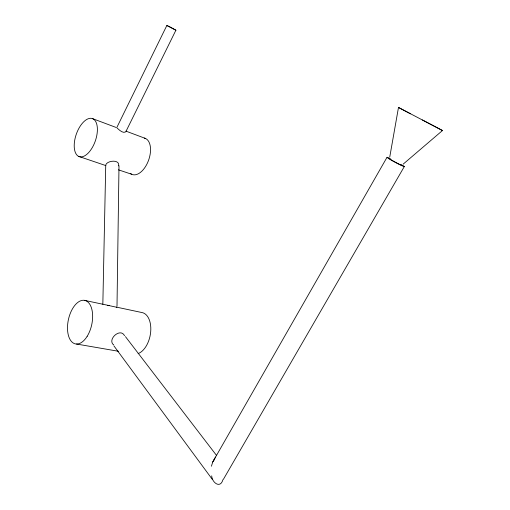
<?xml version="1.0" encoding="UTF-8"?>
<svg xmlns="http://www.w3.org/2000/svg" width="510" height="510" viewBox="0 0 510 510"><rect width="100%" height="100%" fill="white"/><g stroke="black" fill="none" stroke-linecap="round" stroke-linejoin="round"><path stroke-width="0.76" d="M125.638 131.924C122.916 133.76 118.518 129.4 116.854 127.736M117 306.3L119.002 165.667M102.835 304.323L105.729 165.444M389.748 157.061L398.488 107.451L442.476 130.528L403.085 164.207M211.42 466.242L212.74 461.983L387.001 157.335M222.959 479.617C220.345 489.16 211.975 482.492 211.688 475.849M117.128 126.894L166.84 25.5L169.817 26.851L175.905 30.217L126.015 131.338M212.74 461.983L215.532 457.075M223.412 479.298L404.315 166.553M118.62 165.877C120.079 159.222 107.572 160.408 105.831 164.685M213.371 460.874L214.079 459.969M107.444 305.496L109.497 305.726M76.513 344.027L118.428 351.269M110.198 305.841L116.771 307.275M175.905 30.217L166.84 25.5M109.299 305.605L84.354 300.32M116.484 307.128L141.767 312.509A21.12 12.45 -78.6 0 1 150.686 331.851A21.12 12.45 -78.6 0 1 138.14 353.583M118.428 169.824L131.707 174.261M105.952 165.629L78.591 156.36M92.673 118.677A20.132 10.092 -70.9 0 1 90.455 150.405A20.132 10.092 -70.9 0 1 74.281 143.705A20.132 10.092 -70.9 0 1 92.673 118.677L116.216 127.494M125.938 131.134L145.318 138.395M113.245 344.441L113.698 344.652M422.401 119.952L442.476 130.528M410.531 113.813L398.488 107.451M112.844 344.186C108.12 338.385 120.634 327.7 124.548 335.733M125.441 336.619L216.68 455.628M113.8 345.723L212.434 479.54M144.362 138.095A19.201 10.614 -70.7 0 1 148.308 160.988A19.201 10.614 -70.7 0 1 130.611 173.572M402.556 165.278A9.83 0.529 28.2 0 1 401.306 165.425A9.83 0.529 28.2 0 1 389.43 159.031A9.83 0.529 28.2 0 1 389.289 158.138M401.631 165.036A7.019 0.376 28.2 0 1 395.333 162.199A7.019 0.376 28.2 0 1 389.882 158.699M390.411 158.91A7.019 0.376 28.2 0 1 390.743 159.056M400.892 164.52A7.019 0.376 28.2 0 1 401.192 164.717M87.178 336.294A22.249 11.934 -77.8 0 0 85.495 300.6A22.249 11.934 -77.8 0 0 67.53 329.53A22.249 11.934 -77.8 0 0 87.178 336.294"/></g></svg>
